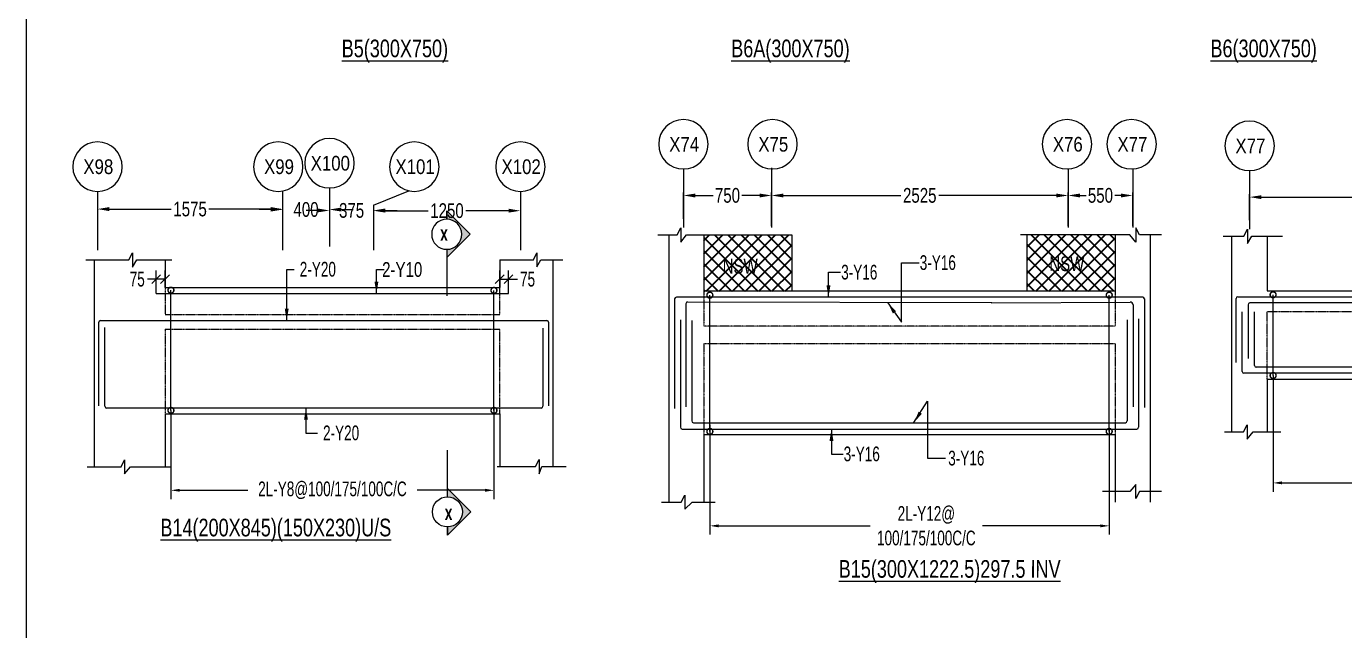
# Model space of a CAD drawing. Header units: millimetres. Extents: x -2697 to 288508, y -1308 to 60928.
# Drawn here: x -2697 to 8526, y 17765 to 22907 of the extents above; entities that cross this region are included whole.
import ezdxf
from ezdxf.enums import TextEntityAlignment as Align

# ---------------------------------------------------------------- set-up
doc = ezdxf.new("R2010")
doc.units = ezdxf.units.MM
doc.header["$LTSCALE"] = 100
for name, pattern in [('ACAD_ISO04W100', [30, 24, -3, 0, -3]), ('CONTINOUS', [0]), ('CONTINU', [0]), ('HIDDEN', [0.375, 0.25, -0.125])]:
    doc.linetypes.add(name, pattern=pattern)
doc.layers.get('Defpoints').update_dxf_attribs({"color": 1, "lineweight": 0})
for name, color, linetype in [('-S-ARROW', 253, 'Continuous'), ('-S-BAR', 3, 'Continuous'), ('-S-MISC', 8, 'Continuous'), ('-STR-BEAM', 7, 'CONTINU'), ('-STR-REINF', 3, 'Continuous'), ('-STR-TEXT', 6, 'Continuous'), ('rein', 3, 'Continuous')]:
    doc.layers.add(name, color=color, linetype=linetype)
for name, color, linetype, lineweight in [('-S-STIRUP', 11, 'Continuous', 9), ('-S-TEXT', 6, 'Continuous', 0), ('-STR-COLUMN', 5, 'HIDDEN', 13), ('-STR-RF-DIM', 252, 'CONTINOUS', 20), ('A-ANNO-GRID-LINE', 252, 'ACAD_ISO04W100', 20), ('A-ANNO-GRID-TEXT', 13, 'Continuous', 15), ('G-ANNO-SYMB', 8, 'CONTINOUS', 9), ('GRID DIM', 252, 'Continuous', 9), ('S-COL HATCH', 9, 'Continuous', 35), ('SEC TEXT', 9, 'Continuous', 18), ('SLAB LINE', 254, 'HIDDEN', 20)]:
    doc.layers.add(name, color=color, linetype=linetype, lineweight=lineweight)
doc.styles.add('BEAM-LS', font='romans.shx', dxfattribs={"width": 0.8})
doc.styles.add('Dim.s & Anno.(Misc.)', font='ARIALN.TTF')
doc.styles.add('SOBHA', font='swisscl.ttf', dxfattribs={"width": 0.9})
doc.styles.add('sobha.sed', font='swisscl.ttf')
doc.styles.add('Swis721 LtCn BT_B', font='', dxfattribs={"width": 0.9, "height": 250})
doc.styles.get('Swis721 LtCn BT_B').set_extended_font_data('Swis721 LtCn BT', bold=True)
doc.dimstyles.new('S-50', dxfattribs={"dimscale": 50, "dimtxt": 2.5, "dimasz": 2, "dimexe": 0.5, "dimexo": 0.25, "dimgap": 0.25, "dimtad": 0, "dimdec": 0, "dimrnd": 0.0005, "dimzin": 0, "dimdsep": 46, "dimtxsty": 'sobha.sed', "dimblk": 'OBLIQUE', "dimcen": 0.09, "dimclrd": 8, "dimclre": 8, "dimclrt": 6, "dimadec": 0, "dimazin": 0, "dimtfac": 1, "dimtdec": 0, "dimtofl": 0, "dimtmove": 2, "dimatfit": 3, "dimfxl": 0.18, "dimtolj": 1, "dimtzin": 0, "dimlwd": -1, "dimlwe": -1, "dimarcsym": 0})
doc.dimstyles.new('S-DIM50', dxfattribs={"dimscale": 50, "dimtxt": 2.5, "dimasz": 1.5, "dimexe": 1.5, "dimexo": 1, "dimgap": 0.5, "dimtad": 0, "dimdec": 0, "dimzin": 0, "dimdsep": 46, "dimtxsty": 'SOBHA', "dimcen": 0.09, "dimclrd": 256, "dimclre": 256, "dimclrt": 6, "dimadec": 5, "dimazin": 0, "dimtfac": 1, "dimtdec": 0, "dimtofl": 0, "dimtmove": 0, "dimatfit": 3, "dimfxl": 0.18, "dimtolj": 1, "dimtzin": 0, "dimlwd": -1, "dimlwe": -1, "dimarcsym": 0})
doc.dimstyles.new('STIRUP', dxfattribs={"dimscale": 50, "dimtxt": 2.5, "dimasz": 2.2, "dimexe": 0, "dimexo": 0, "dimgap": 0.5, "dimtad": 0, "dimdec": 0, "dimzin": 0, "dimdsep": 46, "dimtxsty": 'BEAM-LS', "dimblk": 'DOTSMALL', "dimcen": 0.09, "dimclrd": 256, "dimclre": 256, "dimclrt": 256, "dimadec": 5, "dimazin": 0, "dimtfac": 1, "dimtdec": 0, "dimtofl": 0, "dimtmove": 0, "dimatfit": 3, "dimldrblk": 'DOTSMALL', "dimfxl": 0, "dimfxlon": 1, "dimtolj": 1, "dimtzin": 0, "dimlwd": -1, "dimlwe": -1, "dimarcsym": 0})

# ---------------------------------------------------------------- blocks, each defined once
blk = doc.blocks.new('_DotSmall')
at = {"color": 0, "linetype": 'ByBlock', "const_width": 0.5}
blk.add_lwpolyline([(-0.0625, 0, 1), (0.0625, 0, 1)], format="xyb", close=True, dxfattribs=at)
blk = doc.blocks.new('*D353')
at = {"layer": '-S-STIRUP', "ltscale": 100, "transparency": 16777216}
blk.add_line((1284, 19639), (1284, 20660), dxfattribs=at)
at = {"layer": 'Defpoints', "color": 0, "linetype": 'CONTINU', "ltscale": 100, "transparency": 16777216}
for p in [(1284, 20660, 0), (1284, 20660), (1284, 19639, 0)]:
    blk.add_point(p, dxfattribs=at)
at = {"layer": '-S-STIRUP', "linetype": 'CONTINU', "ltscale": 100, "transparency": 16777216, "xscale": 100, "yscale": 100, "zscale": 100}
for p, rotation in [((1284, 20660), 90), ((1284, 19639), 270)]:
    blk.add_blockref('_DotSmall', p, dxfattribs=dict(at, rotation=rotation))
blk = doc.blocks.new('*D354')
at = {"layer": '-S-STIRUP', "ltscale": 100, "transparency": 16777216}
blk.add_line((-1466, 19639), (-1466, 20662), dxfattribs=at)
at = {"layer": 'Defpoints', "color": 0, "linetype": 'CONTINU', "ltscale": 100, "transparency": 16777216}
for p in [(-1466, 20662, 0), (-1466, 20662), (-1466, 19639, 0)]:
    blk.add_point(p, dxfattribs=at)
at = {"layer": '-S-STIRUP', "linetype": 'CONTINU', "ltscale": 100, "transparency": 16777216, "xscale": 100, "yscale": 100, "zscale": 100}
for p, rotation in [((-1466, 20662), 90), ((-1466, 19639), 270)]:
    blk.add_blockref('_DotSmall', p, dxfattribs=dict(at, rotation=rotation))
blk = doc.blocks.new('*D355')
at = {"layer": '-STR-RF-DIM', "transparency": 16777216}
for p, q in [((1284, 19659), (1284, 18884)), ((-1466, 19639), (-1466, 18884)), ((-1391, 18959), (-811, 18959)), ((1209, 18959), (629, 18959))]:
    blk.add_line(p, q, dxfattribs=at)
for points in [[(-1391, 18972), (-1391, 18947), (-1466, 18959)], [(1209, 18972), (1209, 18947), (1284, 18959)]]:
    blk.add_solid(points, dxfattribs=at)
at = {"layer": 'Defpoints', "color": 0, "transparency": 16777216}
for p in [(1284, 19659, 0), (-1466, 19639, 0), (-1466, 18959)]:
    blk.add_point(p, dxfattribs=at)
at = {"layer": '-STR-RF-DIM', "color": 6, "transparency": 16777216, "insert": (-91, 18959), "char_height": 125, "attachment_point": 5, "style": 'SOBHA'}
blk.add_mtext('\\A1;2L-Y8@100/175/100C/C', dxfattribs=at)
blk = doc.blocks.new('_Oblique')
at = {"color": 0, "linetype": 'ByBlock', "lineweight": -2}
blk.add_line((-0.5, -0.5), (0.5, 0.5), dxfattribs=at)
blk = doc.blocks.new('*D338')
at = {"layer": '-STR-RF-DIM', "transparency": 16777216}
for p, q in [((3122, 19517), (3122, 18582)), ((6522, 19472), (6522, 18582)), ((3197, 18657), (4486, 18657)), ((6447, 18657), (5444, 18657))]:
    blk.add_line(p, q, dxfattribs=at)
for points in [[(3197, 18669), (3197, 18644), (3122, 18657)], [(6447, 18669), (6447, 18644), (6522, 18657)]]:
    blk.add_solid(points, dxfattribs=at)
at = {"layer": 'Defpoints', "color": 0, "transparency": 16777216}
for p in [(3122, 19517, 178587), (6522, 19472, 0), (6522, 18657)]:
    blk.add_point(p, dxfattribs=at)
at = {"layer": '-STR-RF-DIM', "color": 6, "transparency": 16777216, "insert": (4965, 18657), "char_height": 125, "attachment_point": 5, "style": 'SOBHA'}
blk.add_mtext('\\A1;2L-Y12@\\P100/175/100C/C', dxfattribs=at)
blk = doc.blocks.new('*D339')
at = {"layer": '-S-STIRUP', "ltscale": 100, "transparency": 16777216}
blk.add_line((3122, 19460), (3122, 20620), dxfattribs=at)
at = {"layer": 'Defpoints', "color": 0, "linetype": 'CONTINU', "ltscale": 100, "transparency": 16777216}
for p in [(3122, 20620), (3122, 20620), (3122, 19460)]:
    blk.add_point(p, dxfattribs=at)
at = {"layer": '-S-STIRUP', "linetype": 'CONTINU', "ltscale": 100, "transparency": 16777216, "xscale": 100, "yscale": 100, "zscale": 100}
for p, rotation in [((3122, 20620), 90), ((3122, 19460), 270)]:
    blk.add_blockref('_DotSmall', p, dxfattribs=dict(at, rotation=rotation))
blk = doc.blocks.new('*D340')
at = {"layer": '-S-STIRUP', "ltscale": 100, "transparency": 16777216}
blk.add_line((6522, 19460), (6522, 20620), dxfattribs=at)
at = {"layer": 'Defpoints', "color": 0, "linetype": 'CONTINU', "ltscale": 100, "transparency": 16777216}
for p in [(6522, 20620), (6522, 20620), (6522, 19460)]:
    blk.add_point(p, dxfattribs=at)
at = {"layer": '-S-STIRUP', "linetype": 'CONTINU', "ltscale": 100, "transparency": 16777216, "xscale": 100, "yscale": 100, "zscale": 100}
for p, rotation in [((6522, 20620), 90), ((6522, 19460), 270)]:
    blk.add_blockref('_DotSmall', p, dxfattribs=dict(at, rotation=rotation))
blk = doc.blocks.new('A-SYMB_Grid')
blk.add_circle((0, 0), 4.21)
at = {"style": 'Dim.s & Anno.(Misc.)'}
blk.add_attdef('GRID', text='', height=3, dxfattribs=at).set_placement((0, 0), align=Align.MIDDLE_CENTER)
blk = doc.blocks.new('*D213')
at = {"layer": 'Defpoints', "color": 0, "transparency": 16777216}
for p in [(-2091, 21394, 0), (-516, 21394, 0), (-516, 21352)]:
    blk.add_point(p, dxfattribs=at)
at = {"layer": 'GRID DIM', "transparency": 16777216}
for p, q in [((-2091, 21382), (-2091, 21327)), ((-1991, 21352), (-1463, 21352)), ((-616, 21352), (-1144, 21352)), ((-516, 21382), (-516, 21327))]:
    blk.add_line(p, q, dxfattribs=at)
for points in [[(-1991, 21369), (-1991, 21335), (-2091, 21352)], [(-616, 21369), (-616, 21335), (-516, 21352)]]:
    blk.add_solid(points, dxfattribs=at)
at = {"layer": 'GRID DIM', "color": 13, "transparency": 16777216, "insert": (-1303, 21352), "char_height": 125, "attachment_point": 5, "style": 'sobha.sed'}
blk.add_mtext('\\A1;1575', dxfattribs=at)
blk = doc.blocks.new('*D214')
at = {"layer": 'Defpoints', "color": 0, "transparency": 16777216}
for p in [(-516, 21352), (-116, 21352, 0), (-116, 21348)]:
    blk.add_point(p, dxfattribs=at)
at = {"layer": 'GRID DIM', "transparency": 16777216}
for p, q in [((-616, 21348), (-716, 21348)), ((-516, 21339), (-516, 21323)), ((-116, 21339), (-116, 21323)), ((-16, 21348), (84, 21348))]:
    blk.add_line(p, q, dxfattribs=at)
for points in [[(-616, 21365), (-616, 21331), (-516, 21348)], [(-16, 21365), (-16, 21331), (-116, 21348)]]:
    blk.add_solid(points, dxfattribs=at)
at = {"layer": 'GRID DIM', "color": 13, "transparency": 16777216, "insert": (-316, 21348), "char_height": 125, "attachment_point": 5, "style": 'sobha.sed'}
blk.add_mtext('\\A1;400', dxfattribs=at)
blk = doc.blocks.new('*D215')
at = {"layer": 'Defpoints', "color": 0, "transparency": 16777216}
for p in [(-116, 21348), (259, 21348, 0), (259, 21340)]:
    blk.add_point(p, dxfattribs=at)
at = {"layer": 'GRID DIM', "transparency": 16777216}
for p, q in [((-216, 21340), (-316, 21340)), ((-116, 21336), (-116, 21315)), ((259, 21336), (259, 21315)), ((359, 21340), (459, 21340))]:
    blk.add_line(p, q, dxfattribs=at)
for points in [[(-216, 21357), (-216, 21324), (-116, 21340)], [(359, 21357), (359, 21324), (259, 21340)]]:
    blk.add_solid(points, dxfattribs=at)
at = {"layer": 'GRID DIM', "color": 13, "transparency": 16777216, "insert": (72, 21340), "char_height": 125, "attachment_point": 5, "style": 'sobha.sed'}
blk.add_mtext('\\A1;375', dxfattribs=at)
blk = doc.blocks.new('*D216')
at = {"layer": 'Defpoints', "color": 0, "transparency": 16777216}
for p in [(259, 21340), (1509, 21340, 0), (1509, 21338)]:
    blk.add_point(p, dxfattribs=at)
at = {"layer": 'GRID DIM', "transparency": 16777216}
for p, q in [((259, 21328), (259, 21313)), ((359, 21338), (725, 21338)), ((1409, 21338), (1044, 21338)), ((1509, 21328), (1509, 21313))]:
    blk.add_line(p, q, dxfattribs=at)
for points in [[(359, 21355), (359, 21322), (259, 21338)], [(1409, 21355), (1409, 21322), (1509, 21338)]]:
    blk.add_solid(points, dxfattribs=at)
at = {"layer": 'GRID DIM', "color": 13, "transparency": 16777216, "insert": (884, 21338), "char_height": 125, "attachment_point": 5, "style": 'sobha.sed'}
blk.add_mtext('\\A1;1250', dxfattribs=at)
blk = doc.blocks.new('*D217')
at = {"layer": 'Defpoints', "color": 0, "transparency": 16777216}
for p in [(6722, 21468), (6172, 21258, 0), (6722, 21194, 0)]:
    blk.add_point(p, dxfattribs=at)
at = {"layer": 'GRID DIM', "transparency": 16777216}
for p, q in [((6172, 21270), (6172, 21493)), ((6272, 21468), (6325, 21468)), ((6622, 21468), (6569, 21468)), ((6722, 21207), (6722, 21493))]:
    blk.add_line(p, q, dxfattribs=at)
for points in [[(6272, 21484), (6272, 21451), (6172, 21468)], [(6622, 21484), (6622, 21451), (6722, 21468)]]:
    blk.add_solid(points, dxfattribs=at)
at = {"layer": 'GRID DIM', "color": 13, "transparency": 16777216, "insert": (6447, 21468), "char_height": 125, "attachment_point": 5, "style": 'sobha.sed'}
blk.add_mtext('\\A1;550', dxfattribs=at)
blk = doc.blocks.new('*D218')
at = {"layer": 'Defpoints', "color": 0, "transparency": 16777216}
for p in [(3647, 21468), (2897, 21258), (3647, 21194)]:
    blk.add_point(p, dxfattribs=at)
at = {"layer": 'GRID DIM', "transparency": 16777216}
for p, q in [((2897, 21270), (2897, 21493)), ((2997, 21468), (3151, 21468)), ((3547, 21468), (3393, 21468)), ((3647, 21207), (3647, 21493))]:
    blk.add_line(p, q, dxfattribs=at)
for points in [[(2997, 21484), (2997, 21451), (2897, 21468)], [(3547, 21484), (3547, 21451), (3647, 21468)]]:
    blk.add_solid(points, dxfattribs=at)
at = {"layer": 'GRID DIM', "color": 13, "transparency": 16777216, "insert": (3272, 21468), "char_height": 125, "attachment_point": 5, "style": 'sobha.sed'}
blk.add_mtext('\\A1;750', dxfattribs=at)
blk = doc.blocks.new('*D219')
at = {"layer": 'Defpoints', "color": 0, "transparency": 16777216}
for p in [(6722, 21468), (6172, 21258, 0), (6722, 21194, 0)]:
    blk.add_point(p, dxfattribs=at)
at = {"layer": 'GRID DIM', "transparency": 16777216}
for p, q in [((6172, 21270), (6172, 21493)), ((6272, 21468), (6325, 21468)), ((6622, 21468), (6569, 21468)), ((6722, 21207), (6722, 21493))]:
    blk.add_line(p, q, dxfattribs=at)
for points in [[(6272, 21484), (6272, 21451), (6172, 21468)], [(6622, 21484), (6622, 21451), (6722, 21468)]]:
    blk.add_solid(points, dxfattribs=at)
at = {"layer": 'GRID DIM', "color": 13, "transparency": 16777216, "insert": (6447, 21468), "char_height": 125, "attachment_point": 5, "style": 'sobha.sed'}
blk.add_mtext('\\A1;550', dxfattribs=at)
blk = doc.blocks.new('*D220')
at = {"layer": 'Defpoints', "color": 0, "transparency": 16777216}
for p in [(6172, 21468), (3647, 21258), (6172, 21194)]:
    blk.add_point(p, dxfattribs=at)
at = {"layer": 'GRID DIM', "transparency": 16777216}
for p, q in [((3647, 21270), (3647, 21493)), ((3747, 21468), (4749, 21468)), ((6072, 21468), (5070, 21468)), ((6172, 21207), (6172, 21493))]:
    blk.add_line(p, q, dxfattribs=at)
for points in [[(3747, 21484), (3747, 21451), (3647, 21468)], [(6072, 21484), (6072, 21451), (6172, 21468)]]:
    blk.add_solid(points, dxfattribs=at)
at = {"layer": 'GRID DIM', "color": 13, "transparency": 16777216, "insert": (4909, 21468), "char_height": 125, "attachment_point": 5, "style": 'sobha.sed'}
blk.add_mtext('\\A1;2525', dxfattribs=at)
blk = doc.blocks.new('*D328')
at = {"layer": '-STR-RF-DIM', "transparency": 16777216}
for p, q in [((-1591, 20634), (-1591, 20830)), ((-1516, 20684), (-1516, 20830)), ((-1591, 20755), (-1666, 20755)), ((-1516, 20755), (-1591, 20755))]:
    blk.add_line(p, q, dxfattribs=at)
at = {"layer": 'Defpoints', "color": 0, "transparency": 16777216}
for p in [(-1591, 20755), (-1516, 20684, 0), (-1591, 20634, 0)]:
    blk.add_point(p, dxfattribs=at)
at = {"layer": '-STR-RF-DIM', "transparency": 16777216, "xscale": 75, "yscale": 75, "zscale": 75, "rotation": 180}
blk.add_blockref('_Oblique', (-1591, 20755), dxfattribs=at)
at = {"layer": '-STR-RF-DIM', "transparency": 16777216, "xscale": 75, "yscale": 75, "zscale": 75}
blk.add_blockref('_Oblique', (-1516, 20755), dxfattribs=at)
at = {"layer": '-STR-RF-DIM', "color": 6, "transparency": 16777216, "insert": (-1753, 20755), "char_height": 125, "attachment_point": 5, "style": 'SOBHA'}
blk.add_mtext('\\A1;75', dxfattribs=at)
blk = doc.blocks.new('*D329')
at = {"layer": '-STR-RF-DIM', "transparency": 16777216}
for p, q in [((1333, 20684), (1333, 20830)), ((1408, 20634), (1408, 20830)), ((1333, 20755), (1408, 20755)), ((1408, 20755), (1483, 20755))]:
    blk.add_line(p, q, dxfattribs=at)
at = {"layer": 'Defpoints', "color": 0, "transparency": 16777216}
for p in [(1333, 20684, 0), (1408, 20755), (1408, 20634, 0)]:
    blk.add_point(p, dxfattribs=at)
at = {"layer": '-STR-RF-DIM', "transparency": 16777216, "xscale": 75, "yscale": 75, "zscale": 75, "rotation": 180}
blk.add_blockref('_Oblique', (1333, 20755), dxfattribs=at)
at = {"layer": '-STR-RF-DIM', "transparency": 16777216, "xscale": 75, "yscale": 75, "zscale": 75}
blk.add_blockref('_Oblique', (1408, 20755), dxfattribs=at)
at = {"layer": '-STR-RF-DIM', "color": 6, "transparency": 16777216, "insert": (1570, 20755), "char_height": 125, "attachment_point": 5, "style": 'SOBHA'}
blk.add_mtext('\\A1;75', dxfattribs=at)
blk = doc.blocks.new('*D488')
at = {"layer": '-S-STIRUP', "ltscale": 100, "transparency": 16777216}
blk.add_line((7917, 19936), (7917, 20623), dxfattribs=at)
at = {"layer": 'Defpoints', "color": 0, "linetype": 'CONTINU', "ltscale": 100, "transparency": 16777216}
for p in [(7917, 20623, 0), (7917, 20623), (7917, 19936, 0)]:
    blk.add_point(p, dxfattribs=at)
at = {"layer": '-S-STIRUP', "linetype": 'CONTINU', "ltscale": 100, "transparency": 16777216, "xscale": 100, "yscale": 100, "zscale": 100}
for p, rotation in [((7917, 20623), 90), ((7917, 19936), 270)]:
    blk.add_blockref('_DotSmall', p, dxfattribs=dict(at, rotation=rotation))
blk = doc.blocks.new('*D489')
at = {"layer": '-STR-RF-DIM', "transparency": 16777216}
for p, q in [((7917, 19936), (7917, 18947)), ((14017, 19956), (14017, 18947)), ((7992, 19022), (10212, 19022)), ((13942, 19022), (11722, 19022))]:
    blk.add_line(p, q, dxfattribs=at)
for points in [[(7992, 19035), (7992, 19010), (7917, 19022)], [(13942, 19035), (13942, 19010), (14017, 19022)]]:
    blk.add_solid(points, dxfattribs=at)
at = {"layer": 'Defpoints', "color": 0, "transparency": 16777216}
for p in [(7917, 19936, 0), (14017, 19956, 0), (7917, 19022)]:
    blk.add_point(p, dxfattribs=at)
at = {"layer": '-STR-RF-DIM', "color": 6, "transparency": 16777216, "insert": (10967, 19022), "char_height": 125, "attachment_point": 5, "style": 'SOBHA'}
blk.add_mtext('\\A1;2L-Y12@100/125/100C/C', dxfattribs=at)
blk = doc.blocks.new('*D484')
at = {"layer": 'Defpoints', "color": 0, "transparency": 16777216}
for p in [(10692, 21454), (7717, 21244), (10692, 21180)]:
    blk.add_point(p, dxfattribs=at)
at = {"layer": 'GRID DIM', "transparency": 16777216}
for p, q in [((7717, 21257), (7717, 21479)), ((7817, 21454), (9044, 21454)), ((10592, 21454), (9365, 21454)), ((10692, 21193), (10692, 21479))]:
    blk.add_line(p, q, dxfattribs=at)
for points in [[(7817, 21470), (7817, 21437), (7717, 21454)], [(10592, 21470), (10592, 21437), (10692, 21454)]]:
    blk.add_solid(points, dxfattribs=at)
at = {"layer": 'GRID DIM', "color": 13, "transparency": 16777216, "insert": (9205, 21454), "char_height": 125, "attachment_point": 5, "style": 'sobha.sed'}
blk.add_mtext('\\A1;2975', dxfattribs=at)
blk = doc.blocks.new('Detail View - M_Section Head - Structural Type 1-785420-STILT FLOOR FRAMING PLAN')
at = {"layer": 'G-ANNO-SYMB'}
h = blk.add_hatch(color=9, dxfattribs=at)
edge = h.paths.add_edge_path(flags=0)
edge.add_line((-8.5, 0), (-9.86, 0))
edge.add_line((-9.86, 0), (-5.99, 3.87))
edge.add_line((-5.99, 3.87), (-2.12, 0))
edge.add_line((-2.12, 0), (-3.5, 0))
edge.add_arc((-6, 0), 2.5, 360, 540)
for p, q in [((-5.99, 3.87), (-9.86, 0)), ((-5.99, 3.87), (-2.12, 0)), ((-8.5, 0), (-9.86, 0)), ((-3.5, 0), (-2.12, 0))]:
    blk.add_line(p, q, dxfattribs=at)
at = {"layer": 'G-ANNO-SYMB', "color": 5}
for p, q in [((-5.99, 3.87), (-9.86, 0)), ((-2.12, 0), (-5.99, 3.87)), ((-9.86, 0), (-8.5, 0)), ((-3.5, 0), (4.24, 0)), ((-3.5, 0), (-2.12, 0))]:
    blk.add_line(p, q, dxfattribs=at)
at = {"layer": 'G-ANNO-SYMB'}
blk.add_arc((-6, 0), 2.5, 360, 180, dxfattribs=at)
at = {"layer": 'G-ANNO-SYMB', "color": 5}
for start, end in [(360, 180), (180, 360)]:
    blk.add_arc((-6, 0), 2.5, start, end, dxfattribs=at)

msp = doc.modelspace()

# ---------------------------------------------------------------- hatches: boundary and pattern name
at = {"layer": 'S-COL HATCH'}
h = msp.add_hatch(dxfattribs=at)
h.set_pattern_fill('ANSI37', color=8, scale=25)
h.set_pattern_definition([(45, (-78017.9, -199536.54), (-56.1266, 56.1266), []), (135, (-78017.9, -199536.54), (-56.1266, -56.1266), [])])
h.paths.add_polyline_path([(3071.84, 20652.51), (3819.34, 20652.51), (3819.34, 21131.61), (3071.84, 21131.61)])
h.paths.add_polyline_path([(5824.39, 20652.51), (6571.84, 20652.51), (6571.84, 21131.61), (5824.39, 21131.61)])
h.paths.add_polyline_path([(6571.84, 19430.01), (5824.39, 19430.01)])
h.paths.add_polyline_path([(3819.34, 19430.01), (3071.84, 19430.01)])
h.paths.add_polyline_path([(5824.39, 20760.26), (5824.39, 21023.86)], flags=17)

# ---------------------------------------------------------------- linework, layer by layer
at = {"layer": '-S-BAR'}
msp.add_line((-1590.94, 20634.01, 0), (1407.58, 20634.01, 0), dxfattribs=at)
at = {"layer": '-S-MISC', "linetype": 'ByBlock', "ltscale": 1000, "elevation": 0}
for points in [[(2678.03, 21131.61), (2844.5, 21131.61), (2875.37, 21191.27), (2875.37, 21071.11), (2922.35, 21131.61), (3819.34, 21131.61)], [(7492.66, 21120.74), (7668.23, 21120.74), (7699.09, 21180.4), (7699.09, 21060.24), (7734.94, 21120.74), (7996.53, 21120.74)], [(-2190.43, 20918.99), (-1823.24, 20918.99), (-1792.37, 20978.65), (-1792.37, 20858.49), (-1756.53, 20918.99), (-1457.15, 20918.99)], [(1332.58, 20919.99), (1620.33, 20919.99), (1649.37, 20979.65), (1649.37, 20859.49), (1682.93, 20919.99), (1870.68, 20919.99)], [(7502.66, 19455.74), (7666.24, 19455.74), (7697.1, 19515.4), (7697.1, 19395.24), (7746.95, 19455.74), (7981.6, 19455.74)], [(-2180.44, 19158.99), (-1891.07, 19158.99), (-1860.2, 19218.65), (-1860.2, 19098.49), (-1810.35, 19158.99), (-1466.87, 19158.99)], [(1310.74, 19160.99), (1638.41, 19160.99), (1669.28, 19220.65), (1669.28, 19100.49), (1692.14, 19162.55), (1897.39, 19162.55)], [(2709.27, 18859.11), (2877.34, 18859.11), (2908.21, 18918.77), (2908.21, 18798.61), (2972.1, 18859.11), (3168.06, 18859.11)]]:
    msp.add_lwpolyline(points, dxfattribs=at)
at = {"layer": '-S-MISC', "linetype": 'ByBlock', "ltscale": 1000}
for points in [[(6965.65, 21131.61), (6778.82, 21131.61), (6747.95, 21191.27), (6747.95, 21071.11), (6698.1, 21131.61), (5765.63, 21131.61)], [(6965.65, 18948.2), (6778.82, 18948.2), (6747.95, 18888.54), (6747.95, 19008.71), (6698.1, 18948.2), (6465.33, 18948.2)]]:
    msp.add_lwpolyline(points, dxfattribs=at)
at = {"layer": '-STR-BEAM'}
for p, q in [((6571.84, 20652.51), (3071.84, 20652.51, 0)), ((7867.16, 20655.74, 0), (14067.11, 20655.74, 0)), ((7867.16, 19905.74, 0), (14067.11, 19905.74, 0)), ((-1515.94, 19608.99, 0), (1334.06, 19608.99, 0)), ((6571.84, 19430.01), (3071.84, 19430.01, 0))]:
    msp.add_line(p, q, dxfattribs=at)
at = {"layer": '-STR-BEAM', "linetype": 'ByBlock', "ltscale": 1000, "elevation": 0}
msp.add_lwpolyline([(-1515.94, 20684.01), (1334.06, 20684.01)], dxfattribs=at)
at = {"layer": '-STR-COLUMN', "linetype": 'Continuous', "ltscale": 10}
for p, q in [((2771.84, 21131.61), (2771.84, 18859.11)), ((3071.84, 21131.61), (3071.84, 20652.51)), ((3819.34, 21131.61, 0), (3819.34, 20652.51, 0)), ((5824.39, 20652.51, 0), (5824.39, 21131.61, 0)), ((6571.84, 21131.61), (6571.84, 20652.51)), ((6871.84, 21131.61), (6871.84, 18859.11)), ((7567.16, 19455.74, 0), (7567.16, 21120.74, 0)), ((7867.16, 21120.74, 0), (7867.16, 20655.74, 0)), ((-2115.94, 19158.99, 0), (-2115.94, 20918.99, 0)), ((-1515.94, 20918.99, 0), (-1515.94, 20686.49, 0)), ((1334.06, 20918.99, 0), (1334.06, 20684.01, 0)), ((1784.06, 20918.99, 0), (1784.06, 19162.55, 0)), ((7867.16, 19905.74, 0), (7867.16, 19455.74, 0)), ((-1515.94, 19608.99, 0), (-1515.94, 19158.99, 0)), ((1334.06, 19608.99, 0), (1334.06, 19158.99, 0)), ((3071.84, 19430.01), (3071.84, 18859.11)), ((6571.84, 19430.01), (6571.84, 18859.11))]:
    msp.add_line(p, q, dxfattribs=at)
at = {"layer": '-STR-REINF', "ltscale": 10}
for p, q in [((2821.84, 20587.51), (2821.84, 19655.71)), ((6806.84, 20602.51, 0), (2836.84, 20602.51)), ((2918, 20546.46), (2918, 19669.33)), ((5521.52, 20555.48), (2931.72, 20561.4)), ((5521.52, 20555.48), (5516.84, 20555.49)), ((5521.52, 20555.48), (6699.61, 20561.4)), ((6821.84, 20587.51), (6821.84, 19663.55)), ((7602.16, 20046.38, 0), (7602.16, 20590.74, 0)), ((7617.16, 20605.74, 0), (14317.11, 20605.74, 0)), ((7704.16, 20538.03, 0), (7704.16, 20080.45, 0)), ((14218.95, 20553.03, 0), (7719.16, 20553.03, 0)), ((6724.61, 20536.4), (6724.61, 19670.46)), ((7654.16, 19970.74, 0), (7654.16, 20478.32, 0)), ((7759.16, 20020.74, 0), (7759.16, 20478.32, 0)), ((-2080.94, 19678.2, 0), (-2080.94, 20388.99, 0)), ((-2065.94, 20403.99, 0), (1734.06, 20403.99, 0)), ((-2028.94, 19673.99, 0), (-2028.94, 20345.2, 0)), ((1700.9, 20338.2, 0), (1700.9, 19673.99, 0)), ((1749.06, 20388.99, 0), (1749.06, 19677.2, 0)), ((2871.84, 20410.76), (2871.84, 19495.01)), ((2967.75, 20404.9), (2967.75, 19549.52)), ((6674.61, 20410.63), (6674.61, 19549.52)), ((6771.84, 20418.42), (6771.84, 19495.01)), ((14160.11, 20005.74, 0), (7774.16, 20005.74, 0)), ((14268.95, 19955.74, 0), (7669.16, 19955.74, 0)), ((1685.9, 19658.99, 0), (-2013.94, 19658.99, 0)), ((2982.75, 19534.52, 0), (6659.61, 19534.52, 0)), ((2886.84, 19480.01), (6756.84, 19480.01, 0))]:
    msp.add_line(p, q, dxfattribs=at)
for centre, radius, start, end in [((2836.84, 20587.51), 15, 90, 180), ((2933, 20546.46), 15, 90, 180), ((6699.61, 20536.4), 25, 0, 90.269871), ((6806.84, 20587.51), 15, 0, 90), ((7719.16, 20538.03, 0), 15, 90, 180), ((7774.16, 20020.74, 0), 15, 180, 270), ((6659.61, 19549.52, 0), 15, 270, 0), ((2886.84, 19495.01), 15, 180, 270), ((6756.84, 19495.01), 15, 270, 0)]:
    msp.add_arc(centre, radius, start, end, dxfattribs=at)
at = {"layer": '-STR-REINF', "ltscale": 10, "extrusion": (-1.85876e-08, 0, 1)}
msp.add_arc((2982.75, 19549.52, 0), 15, 180, 270, dxfattribs=at)
at = {"layer": 'A-ANNO-GRID-LINE', "ltscale": 40}
for p, q in [((2896.87, 21693.02), (2896.87, 21194.18)), ((3646.87, 21703.79), (3646.87, 21204.95)), ((3646.87, 21693.02), (3646.87, 21194.18)), ((6171.87, 21693.02), (6171.87, 21194.18)), ((6171.87, 21693.02), (6171.87, 21194.18)), ((6721.87, 21693.02), (6721.87, 21194.18)), ((6721.87, 21693.02), (6721.87, 21194.18)), ((7717.15, 21679.2, 0), (7717.15, 21180.37, 0)), ((-2090.9, 21502.01, 0), (-2090.9, 21003.17, 0)), ((-515.9, 21502.01, 0), (-515.9, 21003.17, 0)), ((-115.9, 21531.68, 0), (-115.9, 21032.85, 0)), ((259.1, 21386.68, 0), (559.36, 21507.24, 0)), ((1509.1, 21502.01, 0), (1509.1, 21003.17, 0)), ((259.1, 21386.68, 0), (259.1, 21003.17, 0))]:
    msp.add_line(p, q, dxfattribs=at)
at = {"layer": 'Defpoints', "color": 8}
msp.add_lwpolyline([(-2696.85, 31070.56), (32364.23, 31070.56), (32364.23, 3901.12), (-2696.85, 3901.12)], close=True, dxfattribs=at)
at = {"layer": 'Defpoints', "color": 1}
msp.add_lwpolyline([(-2696.85, 31070.56), (32364.23, 31070.56), (32364.23, 3901.12), (-2696.85, 3901.12)], close=True, dxfattribs=at)
at = {"layer": 'rein', "ltscale": 10}
for centre, start, end in [((7617.16, 20590.74, 0), 90, 180), ((-2065.94, 20388.99, 0), 90, 180), ((1734.06, 20388.99, 0), 0, 90), ((7669.16, 19970.74, 0), 180, 270), ((-2013.94, 19673.99, 0), 180, 270), ((1685.9, 19673.99, 0), 270, 0)]:
    msp.add_arc(centre, 15, start, end, dxfattribs=at)
at = {"layer": 'SLAB LINE', "color": 9, "linetype": 'HIDDEN', "ltscale": 0.1}
for p, q in [((-1515.94, 20684.01, 0), (-1515.94, 20453.99, 0)), ((1332.58, 20453.99, 0), (1332.58, 20684.01, 0)), ((3071.84, 20652.51, 0), (3071.84, 20355.01, 0)), ((6571.84, 20652.51), (6571.84, 20355.01)), ((-1515.94, 20453.99, 0), (1334.06, 20453.99, 0)), ((7867.16, 19905.74, 0), (7867.16, 20480.74, 0)), ((7867.16, 20480.74, 0), (14067.11, 20480.74, 0)), ((-1515.94, 20329.37, 0), (1334.06, 20329.37, 0)), ((-1515.94, 20329.37, 0), (-1515.94, 19608.99, 0)), ((1334.06, 19608.99, 0), (1334.06, 20329.37, 0)), ((6571.84, 20355.01), (3071.84, 20355.01, 0)), ((6571.84, 20205.01), (3071.84, 20205.01, 0)), ((3071.84, 20205.01, 0), (3071.84, 19430.01)), ((6571.84, 20205.01), (6571.84, 19430.01))]:
    msp.add_line(p, q, dxfattribs=at)

# ---------------------------------------------------------------- block references
at = {"layer": 'A-ANNO-GRID-TEXT'}
ref = msp.add_blockref('A-SYMB_Grid', (2896.87, 21903.65), dxfattribs=dict(at, xscale=-50, yscale=50, zscale=50))
ref.add_attrib('GRID', 'X74', dxfattribs={"layer": '0', "height": 125, "style": 'Dim.s & Anno.(Misc.)'}).set_placement((2903.52, 21903.65), align=Align.MIDDLE_CENTER)
ref = msp.add_blockref('A-SYMB_Grid', (3655.26, 21903.65), dxfattribs=dict(at, xscale=-50, yscale=50, zscale=50))
ref.add_attrib('GRID', 'X75', dxfattribs={"layer": '0', "height": 125, "style": 'Dim.s & Anno.(Misc.)'}).set_placement((3661.91, 21903.65), align=Align.MIDDLE_CENTER)
ref = msp.add_blockref('A-SYMB_Grid', (6162.54, 21903.65), dxfattribs=dict(at, xscale=-50, yscale=50, zscale=50))
ref.add_attrib('GRID', 'X76', dxfattribs={"layer": '0', "height": 125, "style": 'Dim.s & Anno.(Misc.)'}).set_placement((6169.19, 21903.65), align=Align.MIDDLE_CENTER)
ref = msp.add_blockref('A-SYMB_Grid', (6712.54, 21903.65), dxfattribs=dict(at, xscale=-50, yscale=50, zscale=50))
ref.add_attrib('GRID', 'X77', dxfattribs={"layer": '0', "height": 125, "style": 'Dim.s & Anno.(Misc.)'}).set_placement((6719.19, 21903.65), align=Align.MIDDLE_CENTER)
ref = msp.add_blockref('A-SYMB_Grid', (7717.15, 21889.83, 0), dxfattribs=dict(at, xscale=-50, yscale=50, zscale=50))
ref.add_attrib('GRID', 'X77', dxfattribs={"layer": '0', "height": 125, "style": 'Dim.s & Anno.(Misc.)'}).set_placement((7723.8, 21889.83, 0), align=Align.MIDDLE_CENTER)
ref = msp.add_blockref('A-SYMB_Grid', (-2090.9, 21712.64, 0), dxfattribs=dict(at, xscale=-50, yscale=50, zscale=50))
ref.add_attrib('GRID', 'X98', dxfattribs={"layer": '0', "height": 125, "style": 'Dim.s & Anno.(Misc.)'}).set_placement((-2084.25, 21712.64, 0), align=Align.MIDDLE_CENTER)
ref = msp.add_blockref('A-SYMB_Grid', (-552.49, 21712.64, 0), dxfattribs=dict(at, xscale=-50, yscale=50, zscale=50))
ref.add_attrib('GRID', 'X99', dxfattribs={"layer": '0', "height": 125, "style": 'Dim.s & Anno.(Misc.)'}).set_placement((-545.84, 21712.64, 0), align=Align.MIDDLE_CENTER)
ref = msp.add_blockref('A-SYMB_Grid', (-115.9, 21742.31, 0), dxfattribs=dict(at, xscale=-50, yscale=50, zscale=50))
ref.add_attrib('GRID', 'X100', dxfattribs={"layer": '0', "height": 125, "style": 'Dim.s & Anno.(Misc.)'}).set_placement((-109.25, 21742.31, 0), align=Align.MIDDLE_CENTER)
ref = msp.add_blockref('A-SYMB_Grid', (606.03, 21712.64, 0), dxfattribs=dict(at, xscale=-50, yscale=50, zscale=50))
ref.add_attrib('GRID', 'X101', dxfattribs={"layer": '0', "height": 125, "style": 'Dim.s & Anno.(Misc.)'}).set_placement((612.69, 21712.64, 0), align=Align.MIDDLE_CENTER)
ref = msp.add_blockref('A-SYMB_Grid', (1509.1, 21712.64, 0), dxfattribs=dict(at, xscale=-50, yscale=50, zscale=50))
ref.add_attrib('GRID', 'X102', dxfattribs={"layer": '0', "height": 125, "style": 'Dim.s & Anno.(Misc.)'}).set_placement((1515.75, 21712.64, 0), align=Align.MIDDLE_CENTER)
at = {"layer": 'G-ANNO-SYMB', "extrusion": (0, 0, -1), "yscale": 51.28199999999996, "zscale": 51.28199999999996}
for p, xscale, rotation in [((-882.05, 20830.19, 0), -51.28199999999996, 90), ((-887.83, 19083.61, 0), 51.28199999999996, 90.00000000000003)]:
    msp.add_blockref('Detail View - M_Section Head - Structural Type 1-785420-STILT FLOOR FRAMING PLAN', p, dxfattribs=dict(at, xscale=xscale, rotation=rotation))

# ---------------------------------------------------------------- texts
at = {"layer": '-S-TEXT', "color": 6, "style": 'sobha.sed'}
for p in [(3230.53, 20803.81, 178586.59), (6011.66, 20824.46, 178586.59)]:
    msp.add_text('NSW', height=125, dxfattribs=at).set_placement(p)
at = {"layer": '-STR-TEXT', "color": 6, "style": 'SOBHA'}
msp.add_text('2-Y10', height=125, dxfattribs=at).set_placement((331.8, 20775.47, 0))
at = {"layer": '-STR-TEXT', "color": 6, "char_height": 125, "style": 'SOBHA'}
for s, insert, attachment_point in [('\\A1;2-Y20', (-61.54, 20775.99, 0.07), 9), ('\\A1;3-Y16', (4240.16, 20877.79, 0), 1), ('\\A1;3-Y16', (4908.82, 20832.6, 178586.59), 7), ('\\A1;2-Y20', (136.58, 19383.72, 0), 9), ('\\A1;3-Y16', (4261.29, 19204.74, 0), 7), ('\\A1;3-Y16', (5459.03, 19169.16, 0), 9)]:
    msp.add_mtext(s, dxfattribs=dict(at, insert=insert, attachment_point=attachment_point))
at = {"layer": 'G-ANNO-SYMB', "color": 5, "char_height": 126.62, "width": 169.2306, "line_spacing_factor": 0.964267, "style": 'Swis721 LtCn BT_B'}
for insert, attachment_point in [((858.71, 21208.56, 0), 2), ((897.5, 18705.24, 0), 8)]:
    msp.add_mtext('x', dxfattribs=dict(at, insert=insert, attachment_point=attachment_point))
at = {"layer": 'SEC TEXT', "color": 1, "linetype": 'ByBlock', "style": 'sobha.sed'}
for s, rotation, p in [('%%UB5(300X750)', 359.989279, (-12.48, 22644.2, 0)), ('%%UB6A(300X750)', 359.989279, (3303.74, 22644.2, 0)), ('%%UB6(300X750)', 359.989279, (7383.61, 22644.2, 0)), ('%%UB14(200X845)(150X230)U/S', 0.010721, (-1556.14, 18567.2, 0)), ('%%UB15(300X1222.5)297.5 INV', 359.989279, (4218.84, 18215.33, 0))]:
    msp.add_text(s, height=150, rotation=rotation, dxfattribs=at).set_placement(p)

# ---------------------------------------------------------------- dimensions: what is measured, and where the dimension line sits
at = {"layer": '-S-STIRUP', "linetype": 'CONTINU', "ltscale": 100}
for base, p1, p2, picture, middle in [((-1465.94, 20661.99, 0), (-1465.94, 19639.28, 0), (-1465.94, 20661.99, 0), '*D354', (-1465.94, 20150.64, 0)), ((1284.06, 20659.99, 178586.59), (1284.06, 19639.28, 178586.59), (1284.06, 20659.99, 178586.59), '*D353', (1284.06, 20149.64, 178586.59)), ((3121.69, 20619.51, 178586.59), (3121.69, 19460.3, 178586.59), (3121.69, 20619.51, 178586.59), '*D339', (3121.69, 20039.91, 178586.59)), ((6521.84, 20619.51), (6521.84, 19460.3), (6521.84, 20619.51), '*D340', (6521.84, 20039.91)), ((7917.16, 20622.74, 0), (7917.16, 19936.03, 0), (7917.16, 20622.74, 0), '*D488', (7917.16, 20279.38, 0))]:
    dim = msp.add_linear_dim(base=base, p1=p1, p2=p2, angle=90, text=' ', dimstyle='STIRUP', override={"dimasz": 2}, dxfattribs=at)
    dim.commit()
    dim.dimension.update_dxf_attribs({"geometry": picture, "text_midpoint": middle})
at = {"layer": '-STR-RF-DIM'}
dim = msp.add_linear_dim(base=(-1590.94, 20755.38, 0), p1=(-1515.94, 20684.01, 0), p2=(-1590.94, 20634.01, 0), dimstyle='S-DIM50', override={"dimscale": 1, "dimtxt": 125, "dimasz": 75, "dimexe": 75, "dimexo": 0, "dimgap": 25, "dimblk1": 'Oblique', "dimblk2": 'Oblique', "dimsah": 1, "dimcen": 4.5, "dimfxl": 75}, dxfattribs=at)
dim.commit()
dim.dimension.update_dxf_attribs({"geometry": '*D328', "text_midpoint": (-1753.49, 20755.38, 0)})
dim = msp.add_linear_dim(base=(1407.58, 20755.38, 0), p1=(1332.58, 20684.01, 0), p2=(1407.58, 20634.01, 0), angle=180, dimstyle='S-DIM50', override={"dimscale": 1, "dimtxt": 125, "dimasz": 75, "dimexe": 75, "dimexo": 0, "dimgap": 25, "dimblk1": 'Oblique', "dimblk2": 'Oblique', "dimsah": 1, "dimcen": 4.5, "dimfxl": 75}, dxfattribs=at)
dim.commit()
dim.dimension.update_dxf_attribs({"geometry": '*D329', "text_midpoint": (1570.13, 20755.38, 0)})
for base, p1, p2, text, picture, middle in [((7917.16, 19022.16, 0), (14017.11, 19955.74, 0), (7917.16, 19936.03, 0), '2L-Y12@100/125/100C/C', '*D489', (10967.13, 19022.16, 0)), ((-1465.94, 18959.2, 0), (1284.06, 19658.99, 0), (-1465.94, 19639.28, 0), '2L-Y8@100/175/100C/C', '*D355', (-90.94, 18959.2, 0))]:
    dim = msp.add_linear_dim(base=base, p1=p1, p2=p2, angle=180, text=text, dimstyle='S-DIM50', override={"dimscale": 1, "dimtxt": 125, "dimasz": 75, "dimexe": 75, "dimexo": 0, "dimgap": 25, "dimsah": 1, "dimcen": 4.5, "dimfxl": 75}, dxfattribs=at)
    dim.commit()
    dim.dimension.update_dxf_attribs({"geometry": picture, "text_midpoint": middle})
dim = msp.add_linear_dim(base=(6521.84, 18656.97, 0), p1=(3121.69, 19517.24, 178586.59), p2=(6521.84, 19472.01), text='2L-Y12@\\P100/175/100C/C', dimstyle='S-DIM50', override={"dimscale": 1, "dimtxt": 125, "dimasz": 75, "dimexe": 75, "dimexo": 0, "dimgap": 25, "dimsah": 1, "dimcen": 4.5, "dimfxl": 75}, dxfattribs=at)
dim.commit()
dim.dimension.update_dxf_attribs({"geometry": '*D338', "text_midpoint": (4965.19, 18656.97, 0), "dimtype": 160})
at = {"layer": 'GRID DIM'}
for base, p1, p2, picture, middle in [((3646.87, 21467.51), (2896.87, 21257.99), (3646.87, 21194.18), '*D218', (3271.87, 21467.51)), ((6171.87, 21467.51), (3646.87, 21257.99), (6171.87, 21194.18), '*D220', (4909.37, 21467.51)), ((6721.87, 21467.51, 0), (6171.87, 21257.99), (6721.87, 21194.18), '*D217', (6446.87, 21467.51, 0)), ((6721.87, 21467.51, 0), (6171.87, 21257.99), (6721.87, 21194.18), '*D219', (6446.87, 21467.51, 0)), ((10692.15, 21453.7, 0), (7717.15, 21244.17, 0), (10692.15, 21180.37, 0), '*D484', (9204.65, 21453.7, 0)), ((-515.9, 21351.87, 0), (-2090.9, 21394.42, 0), (-515.9, 21394.42, 0), '*D213', (-1303.4, 21351.87, 0)), ((-115.9, 21348, 0), (-515.9, 21351.87, 0), (-115.9, 21351.87, 0), '*D214', (-315.9, 21348, 0)), ((259.1, 21340.46, 0), (-115.9, 21348, 0), (259.1, 21348, 0), '*D215', (71.6, 21340.46, 0)), ((1509.1, 21338.38, 0), (259.1, 21340.46, 0), (1509.1, 21340.46, 0), '*D216', (884.1, 21338.38, 0))]:
    dim = msp.add_linear_dim(base=base, p1=p1, p2=p2, dimstyle='S-50', override={"dimsah": 1, "dimclrd": 256, "dimclre": 256, "dimclrt": 13, "dimtmove": 1}, dxfattribs=at)
    dim.commit()
    dim.dimension.update_dxf_attribs({"geometry": picture, "text_midpoint": middle})

# ---------------------------------------------------------------- leaders
at = {"layer": '-S-ARROW', "annotation_type": 0, "has_hookline": 1, "hookline_direction": 1, "text_width": 318.41}
for points in [[(4636.93, 20555.24, 178586.59), (4752.41, 20388.8, 178586.59), (4752.41, 20895.1, 178586.59), (4903.82, 20895.1, 178586.59)], [(4131.83, 20602.51, 0), (4131.83, 20815.29, 0), (4235.16, 20815.29, 0)], [(4157.25, 19480.01, 0), (4157.25, 19267.24, 0), (4256.29, 19267.24, 0)]]:
    msp.add_leader(points, dimstyle='S-50', override={"dimasz": 2, "dimgap": 0.1, "dimtad": 0}, dxfattribs=at)
at = {"layer": '-S-ARROW'}
for points, override in [([(-480.54, 20403.99, 0.07), (-480.54, 20838.49, 0.07), (-415.57, 20838.49, 0.07)], {"dimgap": 0.1}), ([(283.46, 20634.01, 0.07), (283.46, 20838.49, 0.07), (348.43, 20838.49, 0.07)], {"dimgap": 0.1}), ([(-316.48, 19658.99, 0), (-316.48, 19446.22, 0), (-217.44, 19446.22, 0)], {"dimasz": 2, "dimgap": 0.1, "dimtad": 0}), ([(4859.81, 19535.85, 0), (4975.29, 19717.29, 0), (4975.29, 19231.98, 0), (5126.7, 19231.98, 0)], {"dimasz": 2, "dimgap": 0.1, "dimtad": 0})]:
    msp.add_leader(points, dimstyle='S-50', override=override, dxfattribs=at)

doc.saveas('drawing.dxf')
